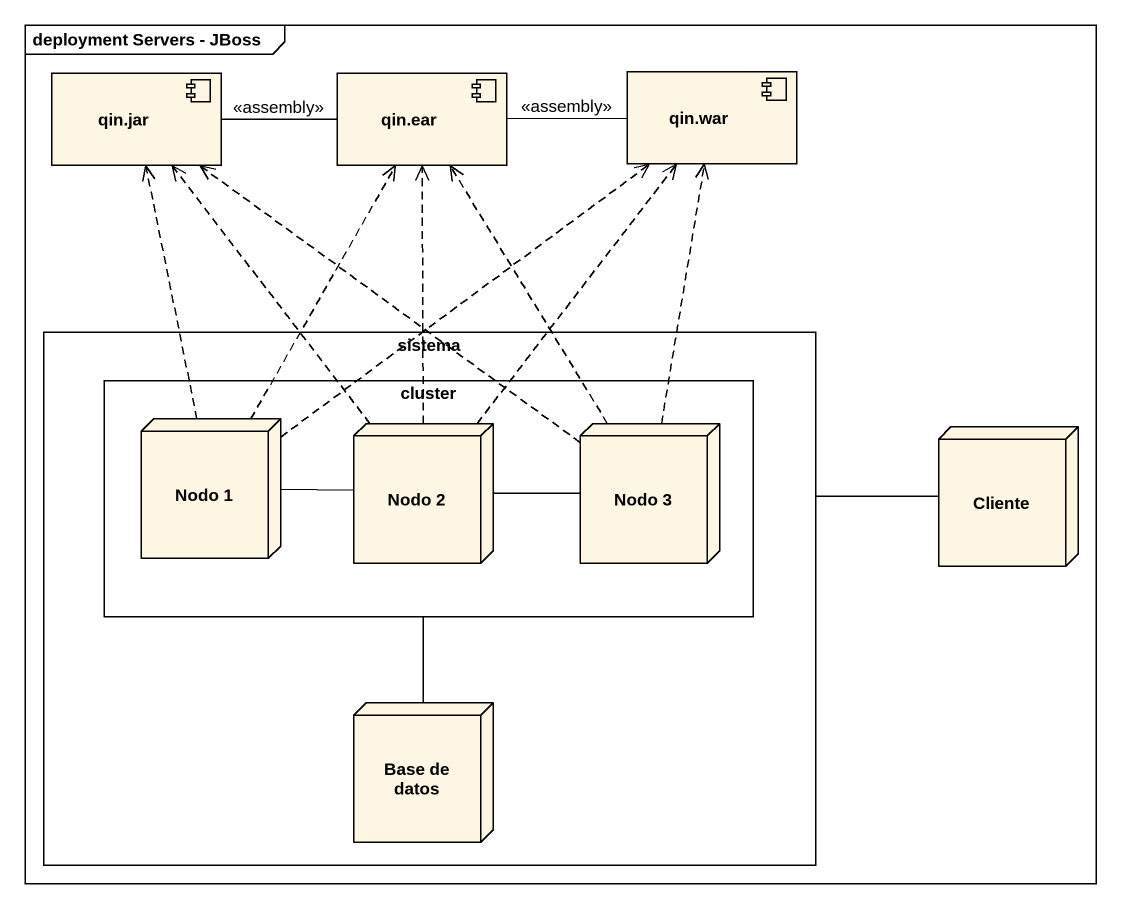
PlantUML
@startuml
mainframe deployment Servers - JBoss
component "qin.jar" as qin_jar
component "qin.ear" as qin_ear
component "qin.war" as qin_war
rectangle sistema {
  rectangle cluster {
    node "Nodo 1" as Nodo_1
    node "Nodo 2" as Nodo_2
    node "Nodo 3" as Nodo_3
  }
  node "Base de datos" as Base_de_datos
}
node Cliente
qin_ear -left- qin_jar : <<assembly>>
qin_ear -right- qin_war : <<assembly>>
Nodo_1 .up.> qin_jar
Nodo_1 .up.> qin_ear
Nodo_1 .up.> qin_war
Nodo_1 -right- Nodo_2
Nodo_2 .up.> qin_jar
Nodo_2 .up.> qin_ear
Nodo_2 .up.> qin_war
Nodo_2 -right- Nodo_3
Nodo_3 .up.> qin_jar
Nodo_3 .up.> qin_ear
Nodo_3 .up.> qin_war
Nodo_3 .up.> qin_war
Cliente -left- sistema
Base_de_datos -up- cluster
@enduml
